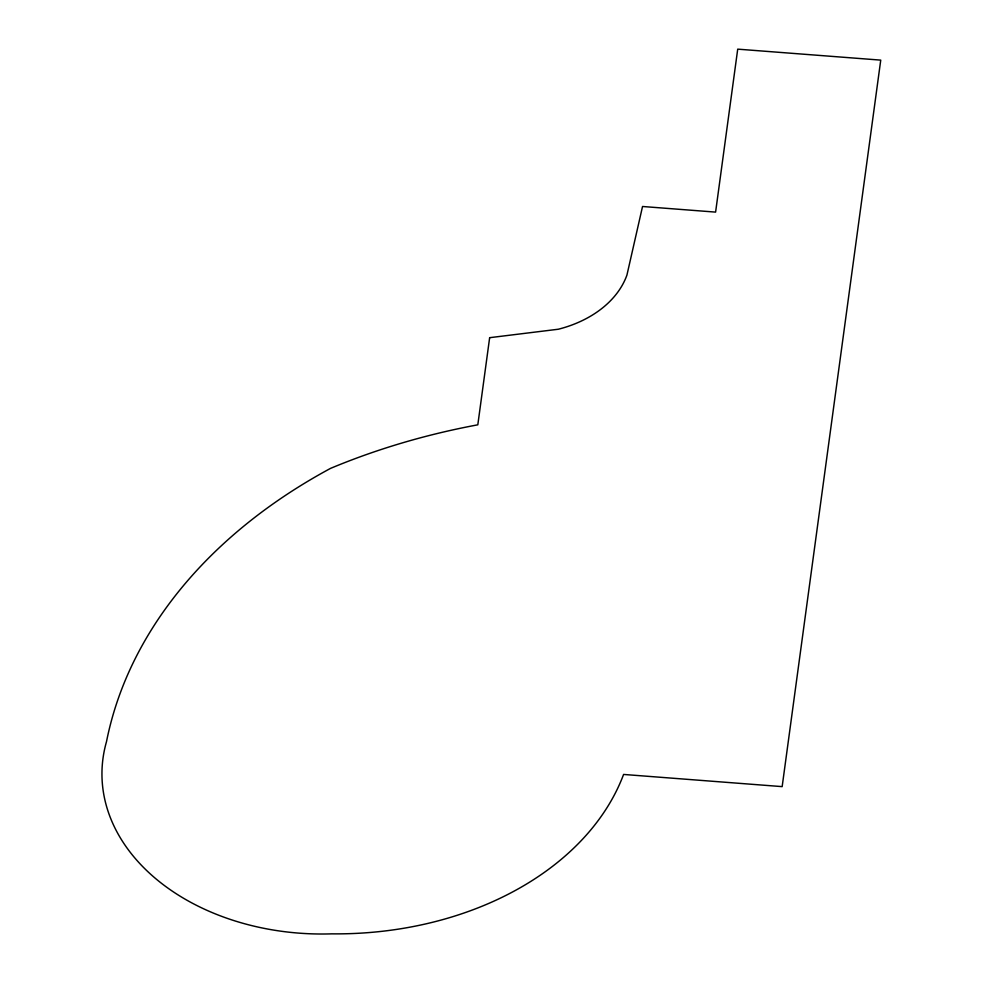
<?xml version="1.0" encoding="UTF-8"?>
<svg xmlns="http://www.w3.org/2000/svg" width="983" height="983" viewBox="0 0 983 983"><rect width="100%" height="100%" fill="white"/><g stroke="black" fill="none" stroke-linecap="round" stroke-linejoin="round"><path stroke-width="1.47" d="M489.645 337.685L477.812 424.816A592.098 430.91 0.6 0 0 330.521 468.387A572.536 416.681 0.6 0 0 106.508 741.624A218.484 159.013 0.6 0 0 331.762 933.85A299.987 218.324 0.6 0 0 623.591 774.444L782.161 786.621L880.743 60.123L737.717 49.15L715.599 212.107L642.538 206.491L626.945 275.043A108.4 78.886 0.6 0 1 558.332 329.231L489.645 337.685"/></g></svg>
